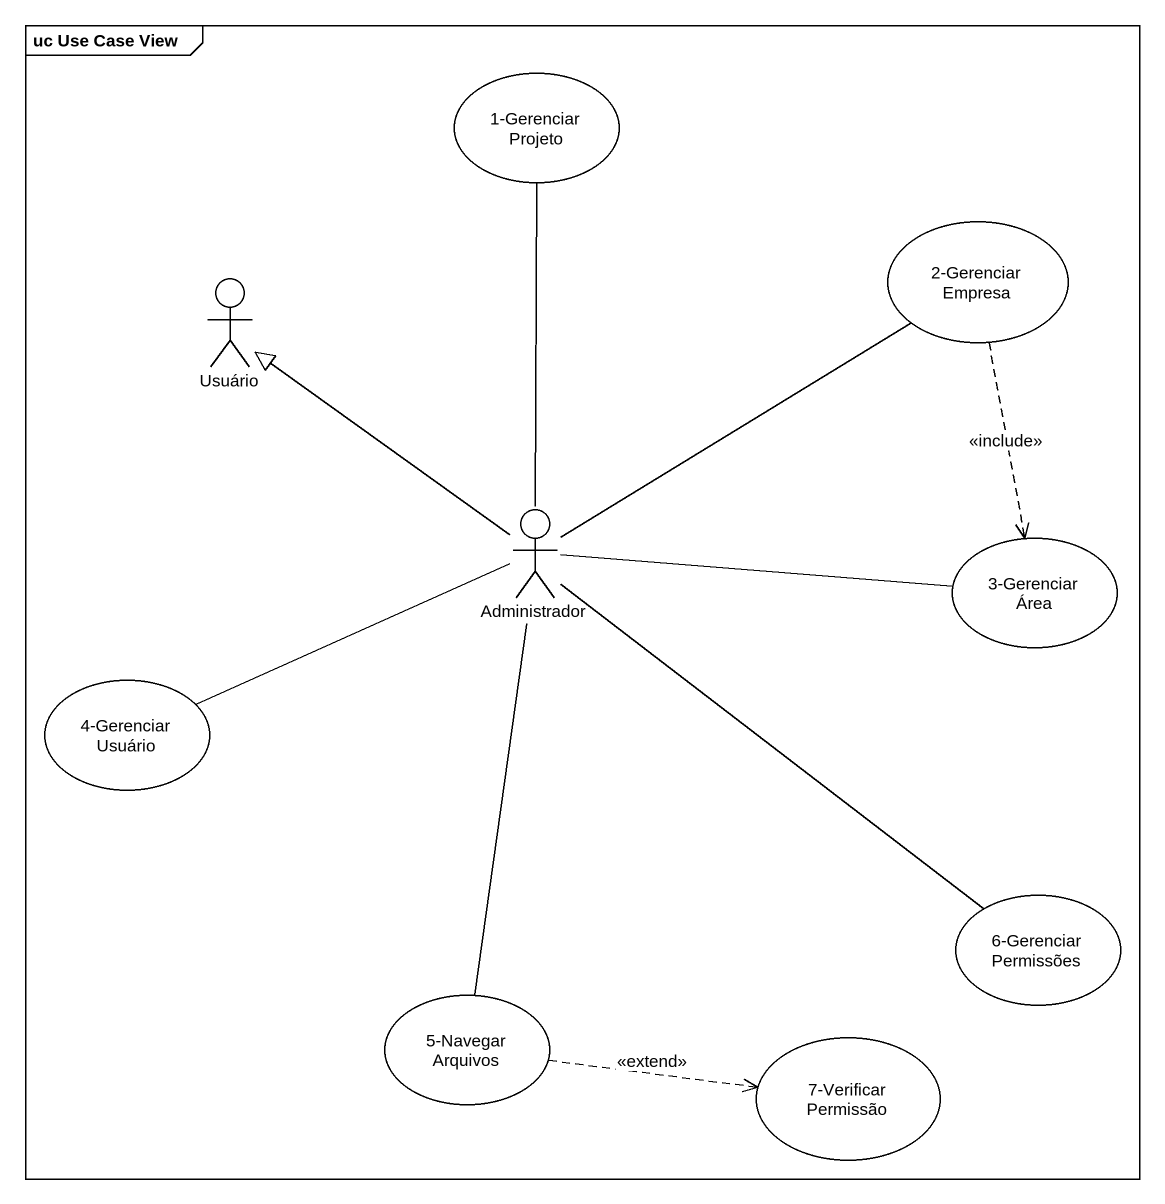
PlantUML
@startuml
mainframe uc Use Case View
usecase "1-Gerenciar Projeto" as u1_Gerenciar_Projeto
actor Usuário
usecase "2-Gerenciar Empresa" as u2_Gerenciar_Empresa
actor Administrador
usecase "3-Gerenciar Área" as u3_Gerenciar_Área
usecase "4-Gerenciar Usuário" as u4_Gerenciar_Usuário
usecase "6-Gerenciar Permissões" as u6_Gerenciar_Permissões
usecase "5-Navegar Arquivos" as u5_Navegar_Arquivos
usecase "7-Verificar Permissão" as u7_Verificar_Permissão
u2_Gerenciar_Empresa ..> u3_Gerenciar_Área : <<include>>
Administrador -up- u1_Gerenciar_Projeto
Administrador -up-|> Usuário
Administrador -up- u2_Gerenciar_Empresa
Administrador -right- u3_Gerenciar_Área
Administrador -left- u4_Gerenciar_Usuário
Administrador -- u6_Gerenciar_Permissões
Administrador -- u5_Navegar_Arquivos
u5_Navegar_Arquivos .right.> u7_Verificar_Permissão : <<extend>>
@enduml
